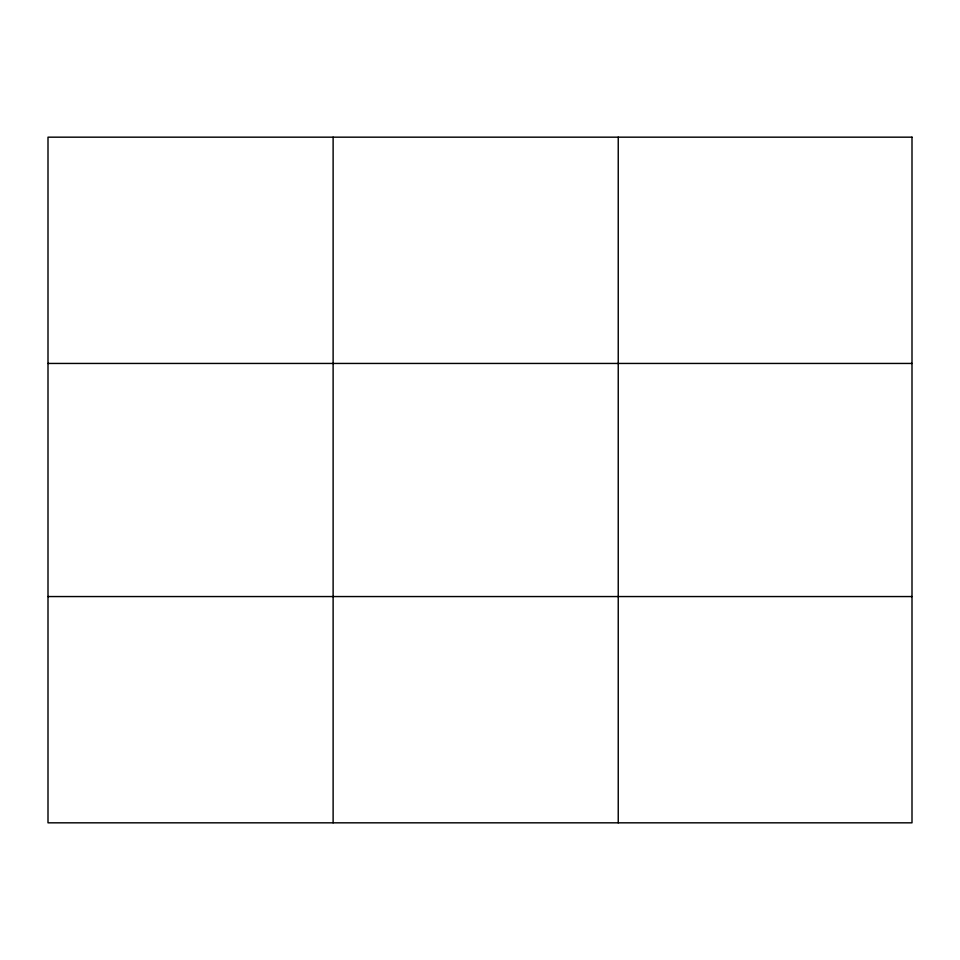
<?xml version="1.0" encoding="UTF-8"?>
<svg xmlns="http://www.w3.org/2000/svg" width="960" height="960" viewBox="0 0 960 960"><rect width="100%" height="100%" fill="white"/><g stroke="black" fill="none" stroke-linecap="round" stroke-linejoin="round"><path stroke-width="1.44" d="M333.12 137.172L333.12 822.828M618.24 137.172L618.24 822.828M48 363.444L912 363.444M48 596.556L912 596.556M912 137.172L912 822.828L48 822.828L48 137.172L912 137.172"/></g></svg>
